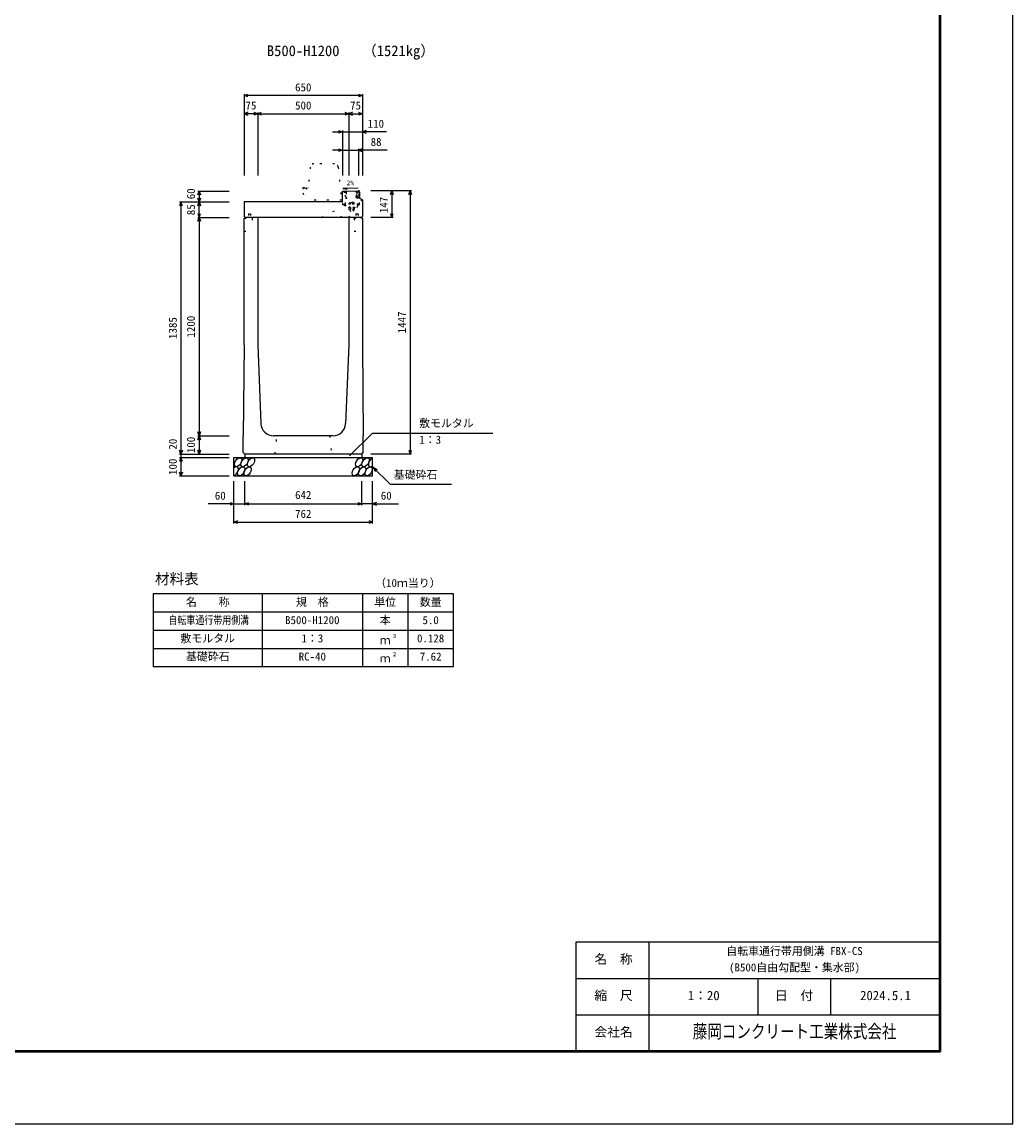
# Model space of a CAD drawing. Units: millimetres, scale not verified. Extents: x -12600 to 12600, y -5940 to 5940.
# Drawn here: x 7154 to 12600, y -5940 to 115 of the extents above; entities that cross this region are included whole.
import ezdxf
from ezdxf.enums import TextEntityAlignment as Align

# ---------------------------------------------------------------- set-up
doc = ezdxf.new("R2010")
doc.units = ezdxf.units.MM
doc.header["$LTSCALE"] = 40
doc.linetypes.add('DOTTED', pattern=[1.75, 0.25, -1.5])
for name, color, linetype, lineweight in [('0-0_DIM', 7, 'Continuous', 25), ('0-1_Defpoints', 5, 'Continuous', 25), ('0-2_HATCH', 6, 'Continuous', 25), ('0-3_HYO', 3, 'Continuous', 25), ('0-4_HYO2', 4, 'Continuous', 25), ('0-5_OUTLINE', 3, 'Continuous', 25), ('0-6_OUTLINE2', 4, 'DOTTED', 25), ('0-7_TXT', 7, 'Continuous', 25), ('0-8_WAKU', 3, 'Continuous', 25), ('0-9_WAKU-LINE', 7, 'Continuous', 25)]:
    doc.layers.add(name, color=color, linetype=linetype, lineweight=lineweight)
doc.layers.add('0-A_WAKU-TXT', color=7, linetype='Continuous')
doc.styles.add('ＭＳ ゴシック', font='')
doc.styles.get('ＭＳ ゴシック').set_extended_font_data('MS Gothic')

msp = doc.modelspace()

# ---------------------------------------------------------------- linework, layer by layer
at = {"layer": '0-0_DIM'}
for p, q in [((8375, -281.04), (8375, -728.54)), ((9025, -288.54), (8375, -288.54)), ((9025, -281.04), (9025, -728.54)), ((8450, -388.54), (8375, -388.54)), ((8450, -381.04), (8450, -728.54)), ((8450, -388.54), (8950, -388.54)), ((8950, -381.04), (8950, -728.54)), ((8950, -388.54), (9025, -388.54)), ((8915, -481.04), (8915, -728.54)), ((8860, -488.54), (8915, -488.54)), ((8915, -488.54), (9025, -488.54)), ((9156.52, -488.54), (9025, -488.54)), ((8915, -588.54), (8860, -588.54)), ((8915, -588.54), (9003, -588.54)), ((9003, -581.04), (9003, -728.54)), ((9161.78, -588.54), (9003, -588.54)), ((8120.5, -813.54), (8293, -813.54)), ((8128, -813.54), (8128, -873.54)), ((9294.5, -811.54), (9072, -811.54)), ((9187, -811.54), (9187, -958.54)), ((9287, -811.54), (9287, -2258.54)), ((8020.5, -873.54), (8293, -873.54)), ((8028, -873.54), (8028, -2258.54)), ((8128, -958.54), (8128, -873.54)), ((8120.5, -958.54), (8293, -958.54)), ((8128, -958.54), (8128, -2158.54)), ((9194.5, -958.54), (9072, -958.54)), ((8120.5, -2158.54), (8293, -2158.54)), ((8128, -2158.54), (8128, -2258.54)), ((8954.77, -2269.35), (9081, -2143.11)), ((9081, -2143.11), (9742.46, -2143.11)), ((8020.5, -2258.54), (8293, -2258.54)), ((8020.5, -2278.54), (8293, -2278.54)), ((8028, -2258.54), (8028, -2278.54)), ((8028, -2278.54), (8028, -2378.54)), ((9294.5, -2258.54), (9072, -2258.54)), ((9081, -2328.54), (9176.76, -2424.29)), ((9081, -2328.54), (9106.98, -2343.54)), ((9081, -2328.54), (9096, -2354.52)), ((8020.5, -2378.54), (8293, -2378.54)), ((8319, -2639.9), (8319, -2408.54)), ((8379, -2539.9), (8379, -2408.54)), ((9021, -2539.9), (9021, -2408.54)), ((9081, -2639.9), (9081, -2408.54)), ((9176.76, -2424.29), (9514.31, -2424.29)), ((8319, -2532.4), (8177.21, -2532.4)), ((8319, -2532.4), (8379, -2532.4)), ((8384, -2532.4), (9026, -2532.4)), ((9081, -2532.4), (9021, -2532.4)), ((9081, -2532.4), (9222.79, -2532.4)), ((8319, -2632.4), (9081, -2632.4))]:
    msp.add_line(p, q, dxfattribs=at)
for points in [[(8396.14, -296.23), (8375, -288.54), (8396.14, -280.84)], [(9003.86, -280.84), (9025, -288.54), (9003.86, -296.23)], [(8396.14, -380.84), (8375, -388.54), (8396.14, -396.23)], [(8428.86, -380.84), (8450, -388.54), (8428.86, -396.23)], [(8471.14, -396.23), (8450, -388.54), (8471.14, -380.84)], [(8928.86, -380.84), (8950, -388.54), (8928.86, -396.23)], [(8971.14, -380.84), (8950, -388.54), (8971.14, -396.23)], [(9003.86, -380.84), (9025, -388.54), (9003.86, -396.23)], [(8893.86, -480.84), (8915, -488.54), (8893.86, -496.23)], [(9046.14, -480.84), (9025, -488.54), (9046.14, -496.23)], [(8893.86, -580.84), (8915, -588.54), (8893.86, -596.23)], [(9024.14, -580.84), (9003, -588.54), (9024.14, -596.23)], [(8120.3, -834.68), (8128, -813.54), (8135.7, -834.68)], [(9179.3, -832.68), (9187, -811.54), (9194.7, -832.68)], [(9279.3, -832.68), (9287, -811.54), (9294.7, -832.68)], [(8035.7, -894.68), (8028, -873.54), (8020.3, -894.68)], [(8135.7, -852.39), (8128, -873.54), (8120.3, -852.39)], [(8120.3, -894.68), (8128, -873.54), (8135.7, -894.68)], [(8120.3, -937.39), (8128, -958.54), (8135.7, -937.39)], [(8120.3, -979.68), (8128, -958.54), (8135.7, -979.68)], [(9179.3, -937.39), (9187, -958.54), (9194.7, -937.39)], [(8135.7, -2137.39), (8128, -2158.54), (8120.3, -2137.39)], [(8120.3, -2179.68), (8128, -2158.54), (8135.7, -2179.68)], [(8035.7, -2237.39), (8028, -2258.54), (8020.3, -2237.39)], [(8135.7, -2237.39), (8128, -2258.54), (8120.3, -2237.39)], [(9279.3, -2237.39), (9287, -2258.54), (9294.7, -2237.39)], [(8035.7, -2299.68), (8028, -2278.54), (8020.3, -2299.68)], [(8035.7, -2357.39), (8028, -2378.54), (8020.3, -2357.39)], [(8297.86, -2524.71), (8319, -2532.4), (8297.86, -2540.1)], [(8400.14, -2540.1), (8379, -2532.4), (8400.14, -2524.71)], [(8999.86, -2524.71), (9021, -2532.4), (8999.86, -2540.1)], [(9102.14, -2524.71), (9081, -2532.4), (9102.14, -2540.1)], [(8340.14, -2640.1), (8319, -2632.4), (8340.14, -2624.71)], [(9059.86, -2624.71), (9081, -2632.4), (9059.86, -2640.1)]]:
    msp.add_lwpolyline(points, dxfattribs=at)
at = {"layer": '0-1_Defpoints'}
msp.add_lwpolyline([(-4200, -5940), (12600, -5940), (12600, 5940), (-4200, 5940)], close=True, dxfattribs=at)
at = {"layer": '0-2_HATCH', "linetype": 'DOTTED'}
for p, q in [((8932.32, -887.19), (8931.46, -845.2)), ((8996.44, -843.86), (8997.31, -885.85)), ((9003.93, -891.72), (9002.28, -811.73)), ((8925.84, -888.32), (8916.84, -888.51)), ((9003.8, -885.72), (8925.82, -887.32)), ((8931.6, -852.2), (8996.59, -850.86)), ((8949.94, -902.83), (8982.93, -902.15)), ((8952.87, -916.77), (8952.61, -904.27)), ((8955.5, -877.34), (8953.04, -879.26)), ((8953.19, -886.76), (8953.04, -879.26)), ((8979.43, -886.22), (8953.19, -886.76)), ((8953.43, -878.91), (8955.5, -877.34)), ((8976.74, -876.9), (8955.5, -877.34)), ((8959.44, -886.63), (8959.28, -879.13)), ((8959.54, -904.13), (8959.8, -916.63)), ((8973.19, -886.35), (8973.03, -878.85)), ((8973.39, -903.85), (8973.65, -916.34)), ((8978.87, -878.39), (8976.74, -876.9)), ((8979.43, -886.22), (8979.28, -878.72)), ((8980.32, -903.7), (8980.58, -916.2)), ((8982.93, -902.15), (8982.96, -903.65)), ((9003.82, -886.72), (9009.82, -886.6)), ((9009.82, -886.6), (9009.14, -853.35)), ((8980.58, -916.2), (8952.87, -916.77))]:
    msp.add_line(p, q, dxfattribs=at)
at = {"layer": '0-2_HATCH'}
msp.add_line((9008.6, -826.98), (9009.14, -853.35), dxfattribs=at)
at = {"layer": '0-2_HATCH', "linetype": 'DOTTED'}
for points in [[(8916.84, -888.51), (8915.3, -813.52), (8924.3, -813.34)], [(8924.3, -813.34), (8925.94, -893.32), (9003.93, -891.72)], [(8931.46, -845.2), (8932.46, -845.18), (8931.96, -821.18), (8930.96, -821.2), (8930.82, -814.21), (8995.8, -812.87)], [(8935.82, -814.1), (8935.96, -821.1), (8934.96, -821.12), (8935.45, -845.12), (8936.45, -845.1), (8936.6, -852.09)], [(8991.59, -850.96), (8991.44, -843.96), (8992.44, -843.94), (8991.95, -819.95), (8990.95, -819.97), (8990.81, -812.97)], [(8995.8, -812.87), (8995.95, -819.87), (8994.95, -819.89), (8995.44, -843.88), (8996.44, -843.86)], [(9008.6, -826.98), (9008.28, -811.61), (9002.28, -811.73)], [(8982.96, -903.65), (8949.97, -904.33), (8949.94, -902.83)]]:
    msp.add_lwpolyline(points, dxfattribs=at)
for centre, radius, start, end in [((8956.23, -882.48), 4.53, 47.57461, 134.78335), ((8966.53, -897.27), 19.53, 70.56972, 111.78823), ((8976.22, -882.07), 4.53, 47.57461, 134.78335), ((8966.72, -916.49), 11, 181.1783, 1.1783)]:
    msp.add_arc(centre, radius, start, end, dxfattribs=at)
at = {"layer": '0-2_HATCH'}
for centre in [(8341.89, -2303.54), (8377.37, -2303.54), (8412.84, -2303.54), (9007.05, -2303.54), (9042.52, -2303.54), (8358.77, -2353.54), (8394.25, -2353.54), (8988.45, -2353.54), (9023.93, -2353.54), (9059.41, -2353.54)]:
    msp.add_ellipse(centre, major_axis=(14.54, 23.54), ratio=0.5792, dxfattribs=at)
for centre, start_param, end_param in [((9078, -2303.54), 0.6666252, 4.1103269), ((8323.3, -2353.54), 3.7419964, 7.318141)]:
    msp.add_ellipse(centre, major_axis=(14.54, 23.54), ratio=0.5792, start_param=start_param, end_param=end_param, dxfattribs=at)
at = {"layer": '0-3_HYO'}
for p, q in [((8475, -3026.64), (8475, -3426.64)), ((9025, -3026.64), (9025, -3426.64)), ((9275, -3026.64), (9275, -3426.64)), ((7875, -3126.64), (9525, -3126.64))]:
    msp.add_line(p, q, dxfattribs=at)
msp.add_lwpolyline([(7875, -3426.64), (9525, -3426.64), (9525, -3026.64), (7875, -3026.64)], close=True, dxfattribs=at)
at = {"layer": '0-4_HYO2'}
for p, q in [((7875, -3226.64), (9525, -3226.64)), ((7875, -3326.64), (9525, -3326.64))]:
    msp.add_line(p, q, dxfattribs=at)
at = {"layer": '0-5_OUTLINE', "linetype": 'DOTTED'}
for p, q in [((8871.9, -663.54), (8758.1, -663.54)), ((8738.2, -681.59), (8727, -793.54)), ((8891.8, -681.55), (8910, -863.54)), ((8697, -793.54), (8697, -823.54)), ((8697, -793.54), (8705, -793.54)), ((8697, -823.54), (8720, -863.54)), ((8910, -863.54), (8720, -863.54))]:
    msp.add_line(p, q, dxfattribs=at)
at = {"layer": '0-5_OUTLINE'}
for p, q in [((8915, -813.54), (9003, -811.72)), ((8915, -873.54), (8915, -813.54)), ((9000, -838.6), (9009, -828.6)), ((9000, -838.6), (9000, -848.6)), ((9003, -811.72), (9009, -817.6)), ((9009, -817.6), (9009, -828.6)), ((8915, -873.54), (8375, -873.54)), ((8375, -873.54), (8375, -952.54)), ((9025, -861.6), (9000, -848.6)), ((9025, -861.6), (9025, -952.54)), ((8375, -952.54), (8381, -958.54)), ((8375, -964.54), (8381, -958.54)), ((8375, -1658.54), (8375, -964.54)), ((9019, -958.54), (8381, -958.54)), ((8450, -958.54), (8450, -1658.54)), ((8950, -958.54), (8950, -1658.54)), ((9019, -958.54), (9025, -952.54)), ((9019, -958.54), (9025, -964.54)), ((9025, -964.54), (9025, -1658.54)), ((8375, -1658.54), (8370, -2158.54)), ((8450, -1658.54), (8467.31, -2091.33)), ((8950, -1658.54), (8932.69, -2091.33)), ((9025, -1658.54), (9030, -2158.54)), ((8370, -2249.54), (8370, -2158.54)), ((8862.74, -2158.54), (8537.26, -2158.54)), ((9030, -2249.54), (9030, -2158.54)), ((8319, -2278.54), (9081, -2278.54)), ((8319, -2378.54), (8319, -2278.54)), ((8370, -2249.54), (8379, -2258.54)), ((9021, -2258.54), (8379, -2258.54)), ((8379, -2258.54), (8379, -2278.54)), ((9021, -2258.54), (9030, -2249.54)), ((9021, -2258.54), (9021, -2278.54)), ((9081, -2378.54), (9081, -2278.54)), ((8319, -2378.54), (9081, -2378.54))]:
    msp.add_line(p, q, dxfattribs=at)
at = {"layer": '0-5_OUTLINE', "linetype": 'DOTTED'}
msp.add_lwpolyline([(8705, -793.54), (8715, -803.54), (8725, -793.54), (8727, -793.54)], dxfattribs=at)
for centre, start, end in [((8758.1, -683.54), 90, 174.40835), ((8871.9, -683.54), 4.08463, 90)]:
    msp.add_arc(centre, 20, start, end, dxfattribs=at)
at = {"layer": '0-5_OUTLINE'}
for centre, start, end in [((8537.26, -2088.54), 182.29061, 270.36797), ((8862.74, -2088.54), 270, 357.70939)]:
    msp.add_arc(centre, 70, start, end, dxfattribs=at)
at = {"layer": '0-6_OUTLINE2'}
for p, q in [((8800, -958.54), (8925.94, -893.32)), ((8902.91, -958.54), (9000.25, -848.67)), ((9022.29, -860.13), (8945.93, -958.54)), ((8950, -958.54), (9003.93, -891.72)), ((8376.5, -963.04), (8420, -963.04)), ((8398.5, -938.04), (8410.5, -938.04)), ((8398.5, -938.04), (8398.5, -963.04)), ((8410.5, -938.04), (8410.5, -963.04)), ((8420, -963.04), (8420, -1033.54)), ((8979.45, -963.04), (9023.5, -963.04)), ((8979.45, -963.04), (8979.45, -1033.54)), ((8989.5, -938.04), (9001.5, -938.04)), ((8989.5, -938.04), (8989.5, -963.04)), ((9001.5, -938.04), (9001.5, -963.04)), ((8375, -1033.54), (8420, -1033.54)), ((8979.45, -1033.54), (9024.45, -1033.54)), ((8545, -2258.54), (8555, -2158.54)), ((8845, -2158.54), (8855, -2258.54))]:
    msp.add_line(p, q, dxfattribs=at)
at = {"layer": '0-7_TXT'}
msp.add_line((8916.72, -799.6), (8940.44, -803.28), dxfattribs=at)
msp.add_lwpolyline([(9001.28, -797.86), (8916.72, -799.6), (8940.26, -794.95)], dxfattribs=at)
at = {"layer": '0-8_WAKU'}
for p, q in [((10200, -4940), (12200, -4940)), ((10200, -5540), (10200, -4940))]:
    msp.add_line(p, q, dxfattribs=at)
at = {"layer": '0-8_WAKU', "lineweight": 50}
msp.add_lwpolyline([(-3800, -5540), (12200, -5540), (12200, 5540), (-3800, 5540)], close=True, dxfattribs=at)
at = {"layer": '0-9_WAKU-LINE'}
for p, q in [((10600, -5540), (10600, -4940)), ((10200, -5140), (12200, -5140)), ((11200, -5340), (11200, -5140)), ((11600, -5340), (11600, -5140)), ((10200, -5340), (12200, -5340))]:
    msp.add_line(p, q, dxfattribs=at)

# ---------------------------------------------------------------- texts
at = {"layer": '0-0_DIM', "style": 'ＭＳ ゴシック'}
for s, p in [('650', (8655, -278.54)), ('75', (8382.5, -378.54)), ('500', (8655, -378.54)), ('75', (8957.5, -378.54)), ('110', (9054.02, -478.54)), ('88', (9070.19, -578.54)), ('敷モルタル', (9336.6, -2124.38)), ('1：3', (9337.6, -2215.07)), ('基礎砕石', (9197.32, -2407.12)), ('60', (8214, -2522.4)), ('642', (8655, -2518.54)), ('60', (9126, -2522.4)), ('762', (8655, -2622.4))]:
    msp.add_text(s, height=43.99, dxfattribs=at).set_placement(p, align=Align.BOTTOM_LEFT)
for s, p in [('60', (8118, -858.54)), ('85', (8118, -946.04)), ('147', (9177, -935.04)), ('1385', (8018, -1626.04)), ('1200', (8118, -1618.54)), ('1447', (9277, -1595.04)), ('20', (8018, -2234.22)), ('100', (8118, -2253.54)), ('100', (8018, -2373.54))]:
    msp.add_text(s, height=43.99, rotation=90, dxfattribs=at).set_placement(p, align=Align.BOTTOM_LEFT)
at = {"layer": '0-7_TXT', "style": 'ＭＳ ゴシック'}
for s, height, p in [('B500-H1200', 58.65, (8500, -89.56)), ('（1521kg）', 58.65, (9023.7, -89.56)), ('2%', 26.39, (8938.18, -789.79)), ('材料表', 58.65, (7885, -2991.64)), ('（10ｍ当り）', 43.99, (9095, -3002.64)), ('名\u3000\u3000称', 43.99, (8055, -3106.64)), ('規\u3000格', 43.99, (8660, -3106.64)), ('単位', 43.99, (9090, -3106.64)), ('数量', 43.99, (9340, -3106.64)), ('本', 43.99, (9120, -3206.64)), ('B500-H1200', 43.99, (8600, -3206.64)), ('5.0', 43.99, (9355, -3206.64)), ('敷モルタル', 43.99, (8025, -3306.64)), ('1：3', 43.99, (8690, -3306.64)), ('３', 21.99, (9185.54, -3276.27)), ('0.128', 43.99, (9325, -3306.64)), ('ｍ', 43.99, (9120, -3316.64)), ('基礎砕石', 43.99, (8055, -3406.64)), ('RC-40', 43.99, (8675, -3406.64)), ('ｍ', 43.99, (9120, -3416.64)), ('２', 21.99, (9185.54, -3376.27)), ('7.62', 43.99, (9340, -3406.64))]:
    msp.add_text(s, height=height, dxfattribs=at).set_placement(p, align=Align.BOTTOM_LEFT)
at = {"layer": '0-7_TXT', "style": 'ＭＳ ゴシック', "width": 0.8}
msp.add_text('自転車通行帯用側溝', height=43.99, dxfattribs=at).set_placement((7959, -3206.64), align=Align.BOTTOM_LEFT)
at = {"layer": '0-A_WAKU-TXT', "style": 'ＭＳ ゴシック'}
for s, height, p in [('自転車通行帯用側溝 FBX-CS', 43.99, (11025, -5025)), ('名\u3000称', 51.32, (10299.9, -5075)), ('(B500自由勾配型・集水部)', 43.99, (11040, -5115)), ('縮\u3000尺', 51.32, (10299.9, -5275)), ('日\u3000付', 51.32, (11291.89, -5275)), ('1：20', 51.32, (10813.5, -5275)), ('2024.5.1', 51.32, (11760, -5275)), ('会社名', 51.32, (10299.9, -5475))]:
    msp.add_text(s, height=height, dxfattribs=at).set_placement(p, align=Align.BOTTOM_LEFT)
at = {"layer": '0-A_WAKU-TXT', "style": 'ＭＳ ゴシック', "width": 0.8}
msp.add_text('藤岡コンクリート工業株式会社', height=73.31, dxfattribs=at).set_placement((10840, -5490), align=Align.BOTTOM_LEFT)

doc.saveas('drawing.dxf')
